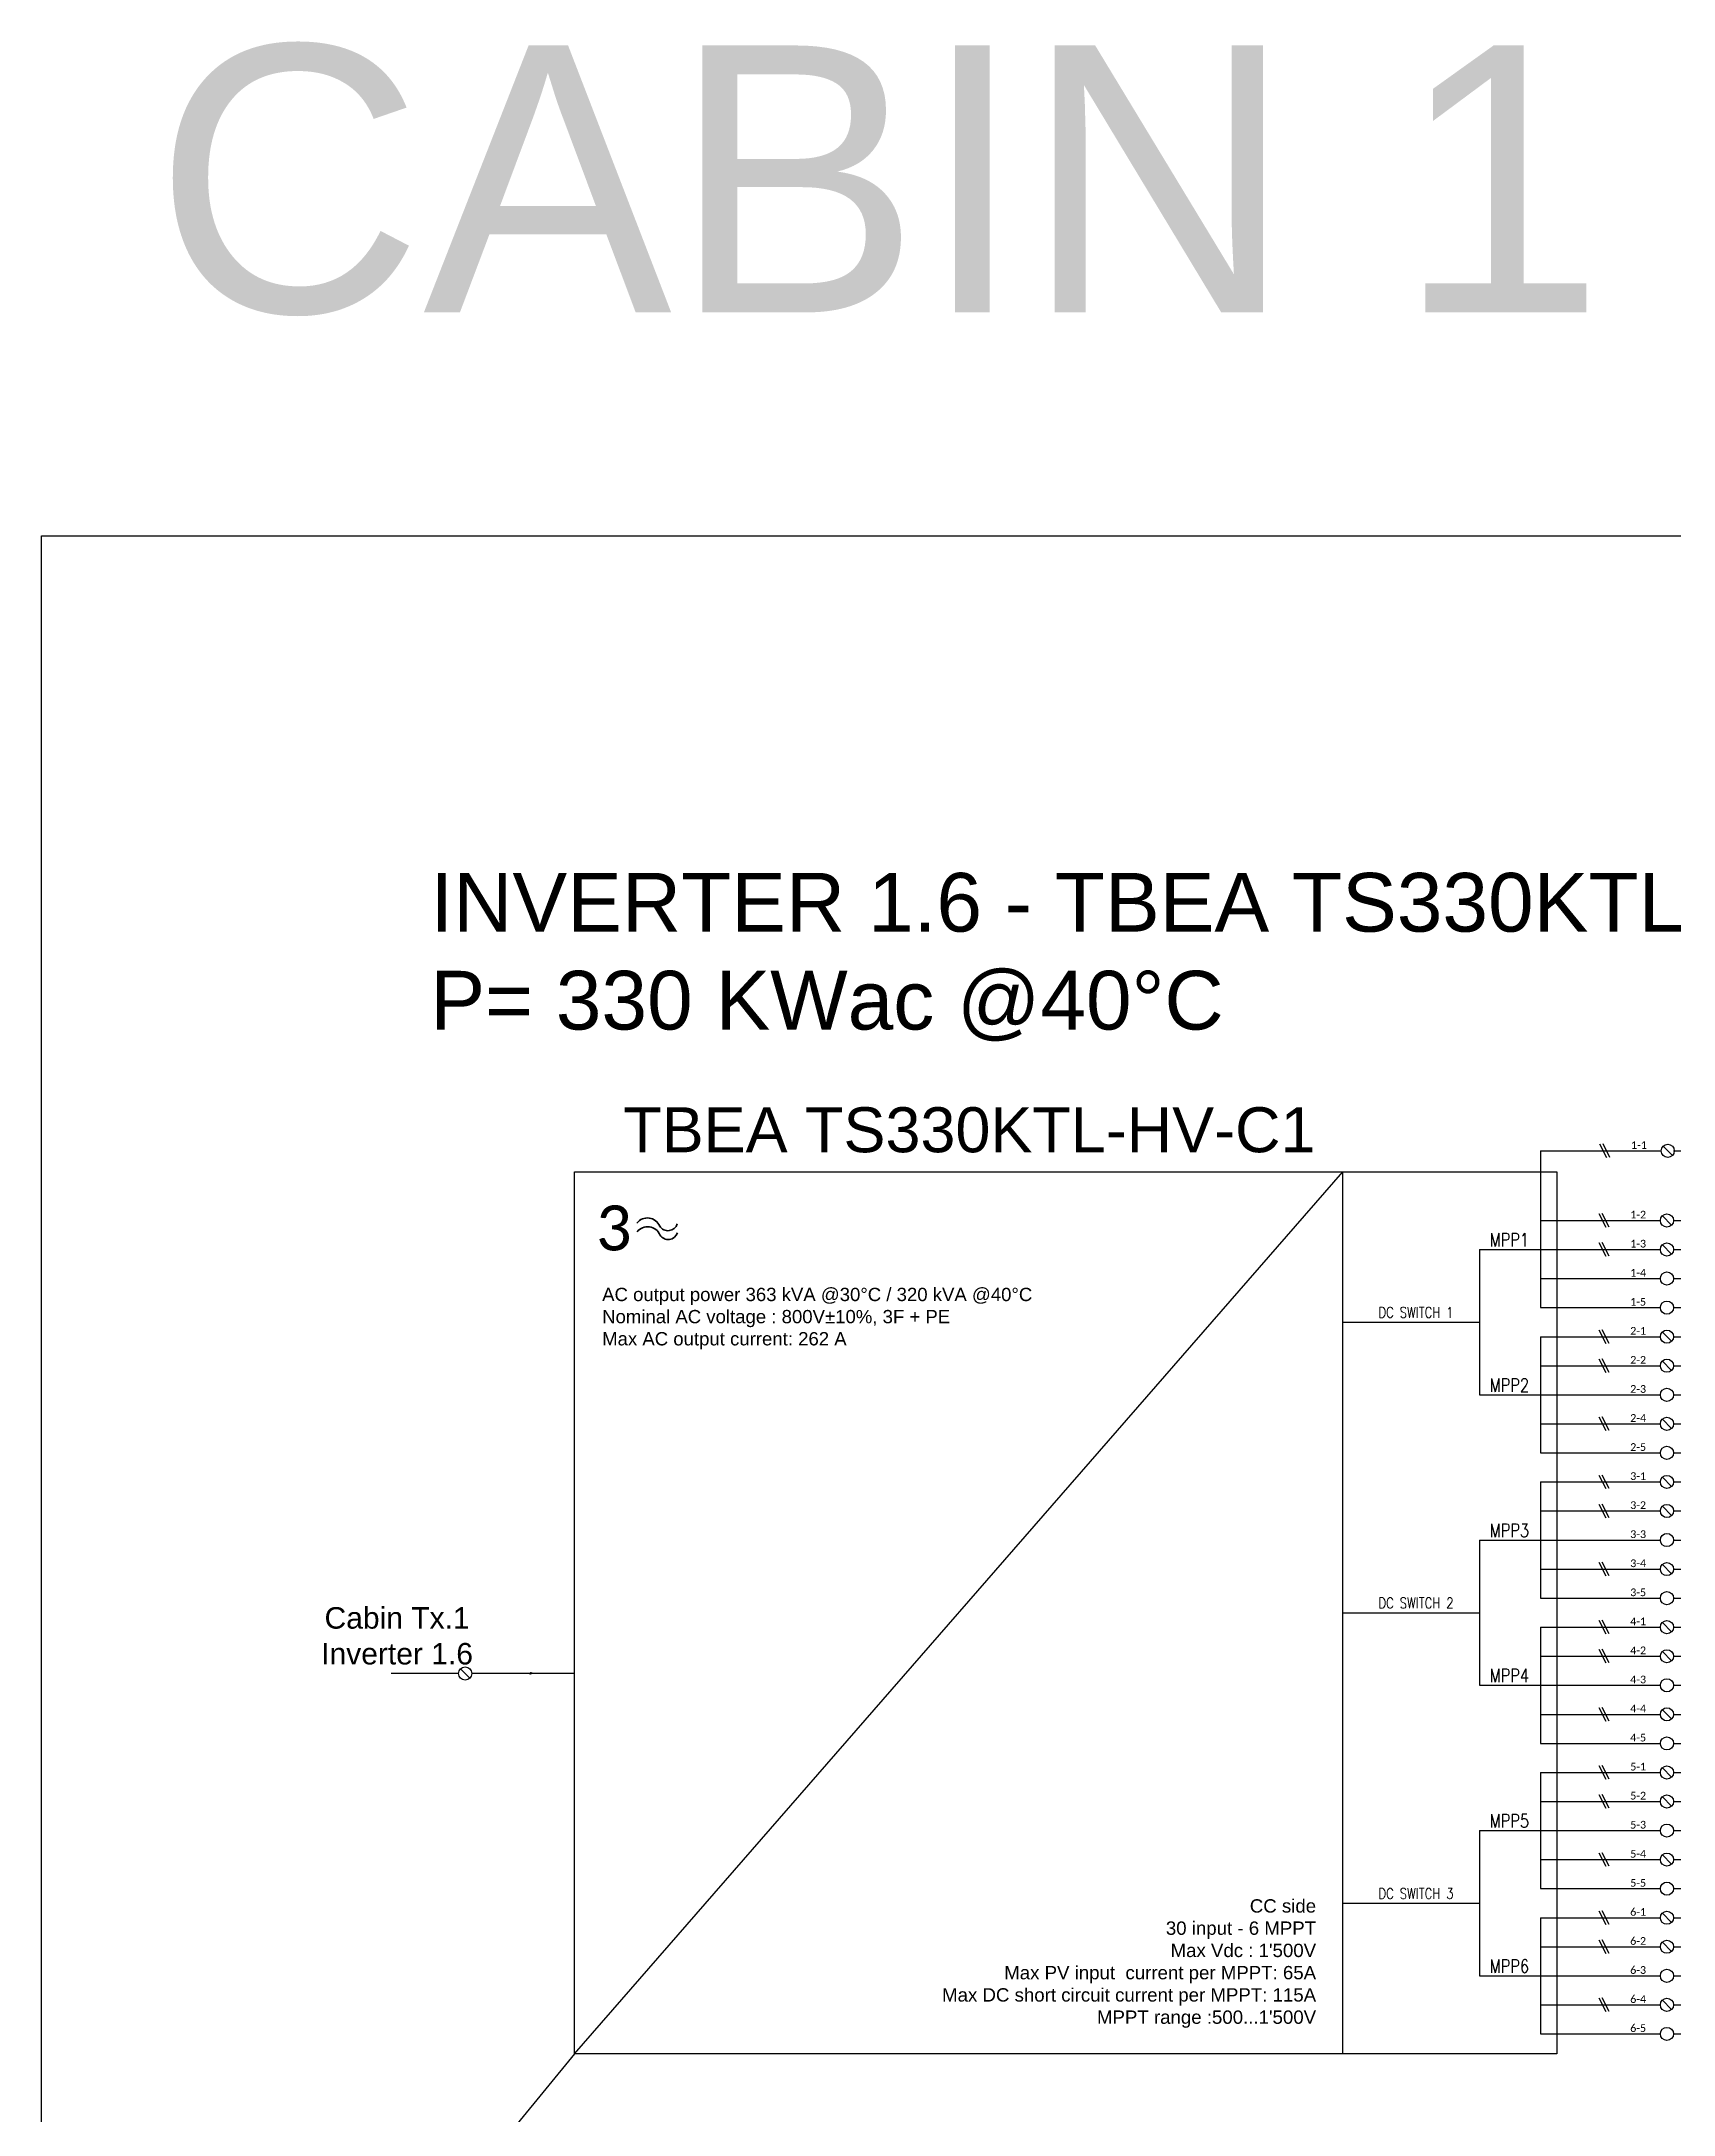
# Model space of a CAD drawing. Header units: millimetres. Extents: x 14856 to 141494, y 133975 to 167686.
# Drawn here: x 86466 to 92580, y 159920 to 167686 of the extents above; entities that cross this region are included whole.
import ezdxf

# ---------------------------------------------------------------- set-up
doc = ezdxf.new("R2010")
doc.units = ezdxf.units.MM
doc.linetypes.add('TRATTEGGIATA', pattern=[19.05, 12.7, -6.35])
doc.layers.add('-Testi', color=1, linetype='Continuous')
doc.layers.add('TRATTEGGIATA', color=40, linetype='TRATTEGGIATA')
doc.styles.add('Legend', font='calibri.ttf')
doc.styles.add('SIMPLEX', font='SIMPLEX', dxfattribs={"width": 0.8})
doc.styles.get("Standard").update_dxf_attribs({"font": 'arial.ttf'})

# ---------------------------------------------------------------- blocks, each defined once
blk = doc.blocks.new('P00102')
at = {"color": 1, "linetype": 'ByBlock', "lineweight": 25}
for p, q in [((0, 3.6), (-3.6, -3.6)), ((1.8, 3.6), (-1.8, -3.6)), ((3.6, 3.6), (0, -3.6))]:
    blk.add_line(p, q, dxfattribs=at)
blk = doc.blocks.new('P00')
at = {"color": 1}
for points in [[(-18.7, 25.7), (6.8, -25.3)], [(19.6, -25.3), (-5.9, 25.7)]]:
    blk.add_lwpolyline(points, dxfattribs=at)

msp = doc.modelspace()

# ---------------------------------------------------------------- linework, layer by layer
for points in [[(92081.2, 163529.9), (92081.2, 162942.7)], [(92575.5, 163512.5), (92540.8, 163547.3)], [(92579.8, 163529.9), (92699.8, 163529.9), (92699.8, 160050.4)], [(88462.3, 160146.8), (91340.6, 163451.2)], [(91340.6, 160146.8), (91340.6, 163451.2)], [(92572.6, 163251.9), (92537.9, 163286.6)], [(92572.6, 163143), (92537.9, 163177.8)], [(91853, 163160.4), (92081.2, 163160.4)], [(91853, 163160.4), (91853, 162616.2)], [(91340.6, 162888.3), (91853, 162888.3)], [(92081.2, 162833.9), (92081.2, 162398.5)], [(92572.6, 162816.5), (92537.9, 162851.3)], [(92572.6, 162707.7), (92537.9, 162742.5)], [(91853, 162616.2), (92081.2, 162616.2)], [(92572.6, 162490), (92537.9, 162524.8)], [(92081.2, 162289.7), (92081.2, 161854.4)], [(92572.6, 162272.3), (92537.9, 162307.1)], [(92572.6, 162163.5), (92537.9, 162198.3)], [(91853, 162072), (92081.2, 162072)], [(91853, 162072), (91853, 161527.8)], [(92572.6, 161945.8), (92537.9, 161980.6)], [(91340.6, 161799.9), (91853, 161799.9)], [(92081.2, 161745.5), (92081.2, 161310.2)], [(92572.6, 161728.1), (92537.9, 161762.9)], [(92572.6, 161619.3), (92537.9, 161654.1)], [(88070.4, 161554.7), (88035.7, 161589.4)], [(88462.3, 161572.1), (88077.6, 161572.1)], [(91853, 161527.8), (92081.2, 161527.8)], [(92572.6, 161401.6), (92537.9, 161436.4)], [(92081.2, 161201.3), (92081.2, 160766)], [(92572.6, 161183.9), (92537.9, 161218.7)], [(92572.6, 161075.1), (92537.9, 161109.9)], [(91853, 160983.6), (92081.2, 160983.6)], [(91853, 160983.6), (91853, 160439.4)], [(92572.6, 160857.4), (92537.9, 160892.2)], [(91340.6, 160711.5), (91853, 160711.5)], [(92081.2, 160657.1), (92081.2, 160221.8)], [(92572.6, 160639.7), (92537.9, 160674.5)], [(92572.6, 160530.9), (92537.9, 160565.7)], [(91853, 160439.4), (92081.2, 160439.4)], [(92572.6, 160313.2), (92537.9, 160348)]]:
    msp.add_lwpolyline(points)
at = {"color": 40, "linetype": 'Continuous'}
for points in [[(92081.2, 163529.9), (92533.6, 163529.9)], [(92081.2, 163269.3), (92530.6, 163269.3)], [(92579.8, 163269.3), (93780.3, 163269.3)], [(92081.2, 163160.4), (92530.6, 163160.4)], [(92579.8, 163160.4), (93780.3, 163160.4)], [(92081.2, 162833.9), (92530.6, 162833.9)], [(92579.8, 162833.9), (93780.3, 162833.9)], [(92081.2, 162725.1), (92530.6, 162725.1)], [(92579.8, 162725.1), (93780.3, 162725.1)], [(92081.2, 162507.4), (92530.6, 162507.4)], [(92579.8, 162507.4), (93780.3, 162507.4)], [(92081.2, 162289.7), (92530.6, 162289.7)], [(92579.8, 162289.7), (93780.3, 162289.7)], [(92081.2, 162180.9), (92530.6, 162180.9)], [(92579.8, 162180.9), (93780.3, 162180.9)], [(92081.2, 161963.2), (92530.6, 161963.2)], [(92579.8, 161963.2), (93780.3, 161963.2)], [(92081.2, 161745.5), (92530.6, 161745.5)], [(92579.8, 161745.5), (93780.3, 161745.5)], [(92081.2, 161636.7), (92530.6, 161636.7)], [(92579.8, 161636.7), (93780.3, 161636.7)], [(92081.2, 161419), (92530.6, 161419)], [(92579.8, 161419), (93780.3, 161419)], [(92579.8, 161201.3), (93780.3, 161201.3)], [(92579.8, 161092.5), (93780.3, 161092.5)], [(92579.8, 160874.8), (93780.3, 160874.8)], [(92579.8, 160657.1), (93780.3, 160657.1)], [(92579.8, 160548.3), (93780.3, 160548.3)], [(92579.8, 160330.6), (93780.3, 160330.6)]]:
    msp.add_lwpolyline(points, dxfattribs=at)
msp.add_lwpolyline([(88462.3, 163451.2), (92142.4, 163451.2), (92142.4, 160146.8), (88462.3, 160146.8)], close=True)
at = {"color": 8, "linetype": 'Continuous'}
for points in [[(92081.2, 163051.6), (92530.6, 163051.6)], [(92579.8, 163051.6), (93780.3, 163051.6)], [(92081.2, 162942.7), (92530.6, 162942.7)], [(92579.8, 162942.7), (93780.3, 162942.7)], [(92081.2, 162616.2), (92530.6, 162616.2)], [(92579.8, 162616.2), (93780.3, 162616.2)], [(92081.2, 162398.5), (92530.6, 162398.5)], [(92579.8, 162398.5), (93780.3, 162398.5)], [(92081.2, 162072), (92530.6, 162072)], [(92579.8, 162072), (93780.3, 162072)], [(92081.2, 161854.4), (92530.6, 161854.4)], [(92579.8, 161854.4), (93780.3, 161854.4)], [(92081.2, 161527.8), (92530.6, 161527.8)], [(92579.8, 161527.8), (93780.3, 161527.8)], [(92081.2, 161310.2), (92530.6, 161310.2)], [(92579.8, 161310.2), (93780.3, 161310.2)], [(92081.2, 160983.6), (92530.6, 160983.6)], [(92579.8, 160983.6), (93780.3, 160983.6)], [(92081.2, 160766), (92530.6, 160766)], [(92579.8, 160766), (93780.3, 160766)], [(92081.2, 160439.4), (92530.6, 160439.4)], [(92579.8, 160439.4), (93780.3, 160439.4)], [(92081.2, 160221.8), (92530.6, 160221.8)], [(92579.8, 160221.8), (93780.3, 160221.8)]]:
    msp.add_lwpolyline(points, dxfattribs=at)
at = {"color": 4}
msp.add_lwpolyline([(88028.5, 161572.1), (87776.3, 161572.1)], dxfattribs=at)
at = {"color": 7}
for centre in [(92558.1, 163529.9), (92555.2, 163269.3), (92555.2, 163160.4), (92555.2, 162833.9), (92555.2, 162725.1), (92555.2, 162507.4), (92555.2, 162289.7), (92555.2, 162180.9), (92555.2, 161963.2), (92555.2, 161745.5), (92555.2, 161636.7), (92555.2, 161419), (92555.2, 161201.3), (92555.2, 161092.5), (92555.2, 160874.8), (92555.2, 160657.1), (92555.2, 160548.3), (92555.2, 160330.6)]:
    msp.add_circle(centre, 24.6, dxfattribs=at)
at = {"color": 8}
for centre in [(92555.2, 163051.6), (92555.2, 162942.7), (92555.2, 162616.2), (92555.2, 162398.5), (92555.2, 162072), (92555.2, 161854.4), (92555.2, 161527.8), (92555.2, 161310.2), (92555.2, 160983.6), (92555.2, 160766), (92555.2, 160439.4), (92555.2, 160221.8)]:
    msp.add_circle(centre, 24.6, dxfattribs=at)
msp.add_circle((88053.1, 161572.1), 24.6)
at = {"lineweight": 35}
for centre, radius, start, end in [((88735.9, 163228.7), 50.1, 22.57714, 141.98736), ((88813.1, 163267.3), 36.5, 211.99625, 342.61742), ((88736.7, 163195.8), 50.1, 22.57714, 141.98736), ((88813.9, 163234.4), 36.5, 211.99625, 342.61742)]:
    msp.add_arc(centre, radius, start, end, dxfattribs=at)
at = {"layer": 'Defpoints', "color": 1}
msp.add_line((88462.3, 160146.8), (87016.8, 158383), dxfattribs=at)
msp.add_lwpolyline([(86466.1, 165834.2), (98527.6, 165834.2), (98527.6, 158046.8), (86466.1, 158046.8)], close=True, dxfattribs=at)
at = {"layer": 'TRATTEGGIATA', "color": 40, "linetype": 'Continuous', "ltscale": 0.5}
for points in [[(92081.2, 161201.3), (92530.6, 161201.3)], [(92081.2, 161092.5), (92530.6, 161092.5)], [(92081.2, 160874.8), (92530.6, 160874.8)], [(92081.2, 160657.1), (92530.6, 160657.1)], [(92081.2, 160548.3), (92530.6, 160548.3)], [(92081.2, 160330.6), (92530.6, 160330.6)]]:
    msp.add_lwpolyline(points, dxfattribs=at)

# ---------------------------------------------------------------- block references
for name, p in [('P00', (92321.8, 163530.1)), ('P00', (92318.9, 163269.4)), ('P00', (92318.9, 163160.6)), ('P00', (92318.9, 162834.1)), ('P00', (92318.9, 162725.2)), ('P00', (92318.9, 162507.6)), ('P00', (92318.9, 162289.9)), ('P00', (92318.9, 162181)), ('P00', (92318.9, 161963.4)), ('P00', (92318.9, 161745.7)), ('P00', (92318.9, 161636.9)), ('P00102', (88297.9, 161571.9)), ('P00', (92318.9, 161419.2)), ('P00', (92318.9, 161201.5)), ('P00', (92318.9, 161092.7)), ('P00', (92318.9, 160875)), ('P00', (92318.9, 160657.3)), ('P00', (92318.9, 160548.5)), ('P00', (92318.9, 160330.8))]:
    msp.add_blockref(name, p)

# ---------------------------------------------------------------- texts
at = {"layer": '-Testi', "color": 7, "attachment_point": 5, "style": 'SIMPLEX'}
for s, insert, char_height, width in [('MPP1', (91964.9, 163196.7), 50, 54.432), ('DC SWITCH 1', (91615.1, 162924.6), 40, 391.731), ('MPP2', (91964.9, 162652.5), 50, 54.432), ('MPP3', (91964.9, 162108.3), 50, 54.432), ('DC SWITCH 2', (91615.1, 161836.2), 40, 391.731), ('MPP4', (91964.9, 161564.1), 50, 54.432), ('MPP5', (91964.9, 161019.9), 50, 54.432), ('DC SWITCH 3', (91615.1, 160747.8), 40, 391.731), ('MPP6', (91964.9, 160475.7), 50, 54.432)]:
    msp.add_mtext(s, dxfattribs=dict(at, insert=insert, char_height=char_height, width=width))
for s, insert, char_height, width, attachment_point in [('CABIN 1', (86887.2, 167671.2), 1000, 9076.374, 1), ('INVERTER 1.6 - TBEA TS330KTL-HV-C1 - P= 365,4 KWp - P= 330 KWac @40°C', (87923.1, 164571.2), 220, 8459.921, 1), ('TBEA TS330KTL-HV-C1', (88645.6, 163693.4), 168.704, 3487.591, 1), ('AC output power 363 kVA @30°C / 320 kVA @40°C\\PNominal AC voltage : 800V±10%, 3F + PE \\PMax AC output current: 262 A', (88566.4, 163016.9), 49.772, 2205.222, 1), ('\\pxqc;Cabin Tx.1\\PInverter 1.6', (87342.8, 161820.6), 80.476, 910.842, 1), ("CC side\\P30 input - 6 MPPT \\PMax Vdc : 1'500V\\PMax PV input  current per MPPT: 65A\\PMax DC short circuit current per MPPT: 115A \\PMPPT range :500...1'500V ", (91240.9, 160726.4), 50, 1795.436, 3)]:
    msp.add_mtext(s, dxfattribs=dict(insert=insert, char_height=char_height, width=width, attachment_point=attachment_point))
at = {"color": 7, "char_height": 28.91, "width": 87.837, "attachment_point": 1, "style": 'Legend'}
for s, insert in [('1-1', (92420.4, 163566.2)), ('1-2', (92417.5, 163305.6)), ('1-3', (92417.5, 163196.7)), ('2-1', (92417.5, 162870.2)), ('2-2', (92417.5, 162761.4)), ('2-4', (92417.5, 162543.7)), ('3-1', (92417.5, 162326)), ('3-2', (92417.5, 162217.2)), ('3-4', (92417.5, 161999.5)), ('4-1', (92417.5, 161781.8)), ('4-2', (92417.5, 161673)), ('4-4', (92417.5, 161455.3)), ('5-1', (92417.5, 161237.6)), ('5-2', (92417.5, 161128.8)), ('5-4', (92417.5, 160911.1)), ('6-1', (92417.5, 160693.4)), ('6-2', (92417.5, 160584.6)), ('6-4', (92417.5, 160366.9))]:
    msp.add_mtext(s, dxfattribs=dict(at, insert=insert))
at = {"insert": (88543.6, 163325.6), "char_height": 168.7, "width": 2757.721, "attachment_point": 1, "style": 'Legend'}
msp.add_mtext('3', dxfattribs=at)
at = {"color": 8, "char_height": 28.91, "width": 87.837, "attachment_point": 1, "style": 'Legend'}
for s, insert in [('1-4', (92417.5, 163087.9)), ('1-5', (92417.5, 162979)), ('2-3', (92417.5, 162652.5)), ('2-5', (92417.5, 162434.8)), ('3-3', (92417.5, 162108.3)), ('3-5', (92417.5, 161890.6)), ('4-3', (92417.5, 161564.1)), ('4-5', (92417.5, 161346.4)), ('5-3', (92417.5, 161019.9)), ('5-5', (92417.5, 160802.2)), ('6-3', (92417.5, 160475.7)), ('6-5', (92417.5, 160258.1))]:
    msp.add_mtext(s, dxfattribs=dict(at, insert=insert))

doc.saveas('drawing.dxf')
